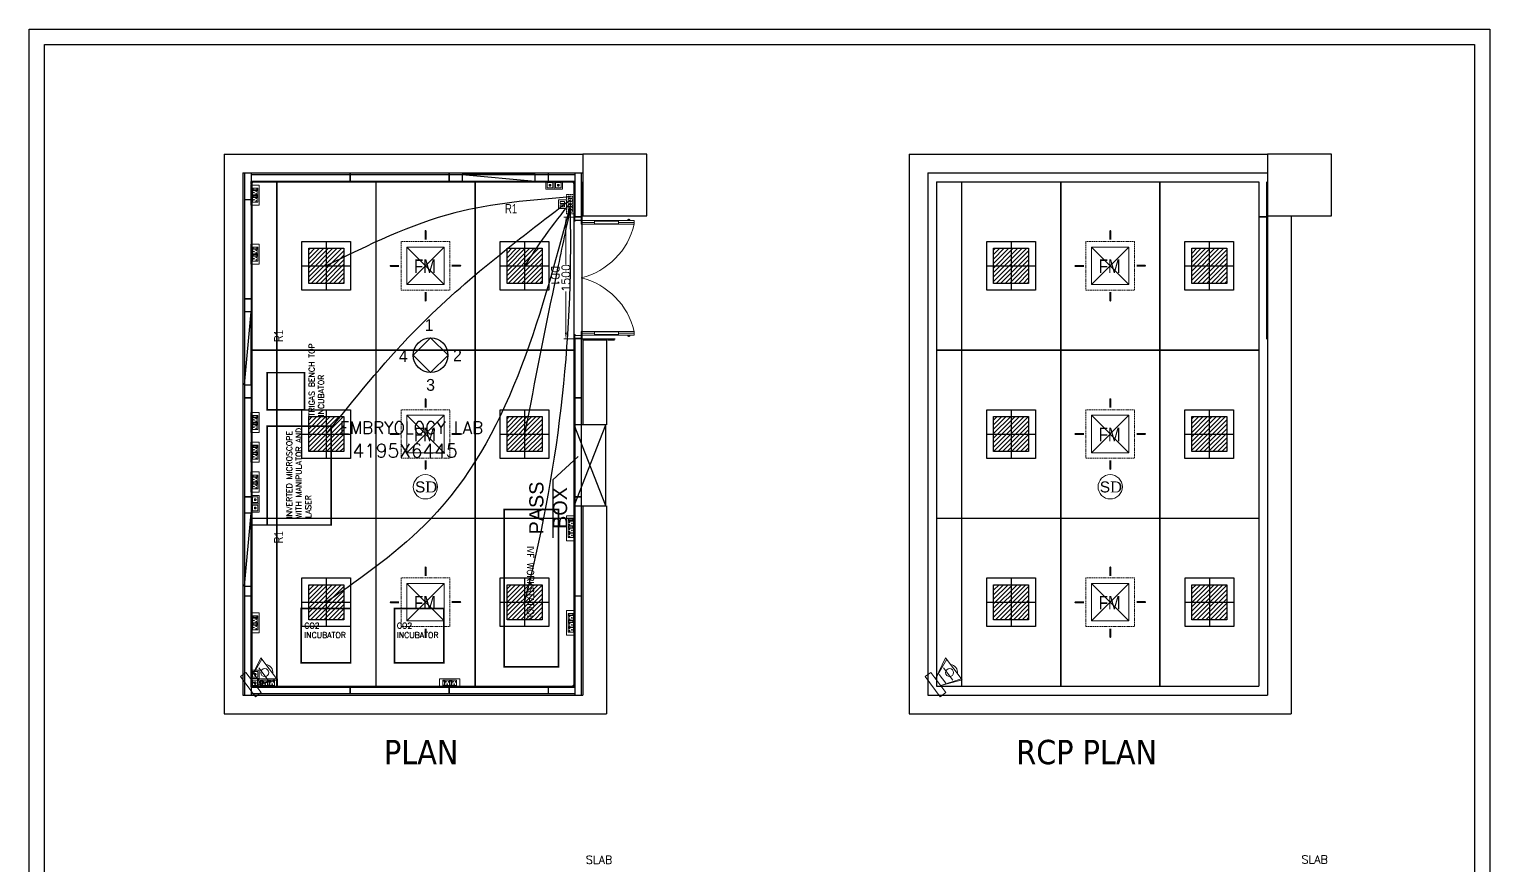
# Model space of a CAD drawing. Header units: millimetres. Extents: x 3552052 to 4144896, y -707811 to -630695.
# Drawn here: x 3963428 to 3981452, y -691429 to -681115 of the extents above; entities that cross this region are included whole.
import ezdxf
from ezdxf.enums import TextEntityAlignment as Align

# ---------------------------------------------------------------- set-up
doc = ezdxf.new("R2010")
doc.units = ezdxf.units.MM
doc.header["$LTSCALE"] = 6
doc.header["$MEASUREMENT"] = 0
doc.linetypes.add('DASHED', pattern=[0.75, 0.5, -0.25])
doc.linetypes.add('HIDDEN', pattern=[0.375, 0.25, -0.125])
doc.layers.get('0').update_dxf_attribs({"linetype": 'CONTINUOUS', "lineweight": 0})
doc.layers.get('Defpoints').update_dxf_attribs({"linetype": 'CONTINUOUS', "lineweight": 0})
for name, color, linetype, lineweight in [('0 Room description', 6, 'CONTINUOUS', 0), ('0 Room Dimensions', 7, 'CONTINUOUS', 0), ('1200 Door', 144, 'CONTINUOUS', 0), ('80 mm Wall', 5, 'CONTINUOUS', 0), ('Ahlada 50mm Ceiling Panels', 191, 'CONTINUOUS', 0), ('Ahlada Coving', 3, 'CONTINUOUS', 0), ('COL', 5, 'CONTINUOUS', 0), ('DIM', 7, 'CONTINUOUS', 0), ('Double Leaf Door', 4, 'CONTINUOUS', 0), ('ELE-2M UPS P.SB', 3, 'CONTINUOUS', 0), ('ELE-6M RAW P.SB', 40, 'HIDDEN', 0), ('ELE-6M UPS P.SB', 3, 'CONTINUOUS', 0), ('ELE-8M 6-16A UPS SOCKET', 223, 'CONTINUOUS', 0), ('ELE-SOCKET NMBERING', 7, 'CONTINUOUS', 9), ('ELE. 2N0S OF 6-16 UPS SOCKETS', 191, 'CONTINUOUS', 0), ('ELE.LAN POINT', 3, 'CONTINUOUS', 0), ('EQP', 6, 'CONTINUOUS', 0), ('FA-BELOW SMOKE DERECTOR', 1, 'CONTINUOUS', 0), ('LV.CC CEMARA', 66, 'CONTINUOUS', 0), ('MEP_HVAC_RA_RAISERS', 3, 'CONTINUOUS', 0), ('MEP_HVAC_SUPPLY_DIFFUSER', 5, 'CONTINUOUS', 0), ('MEP_HVAC_TEXT', 7, 'CONTINUOUS', 0), ('Partition-80WP', 7, 'CONTINUOUS', 0), ('Supply Diffusers', 3, 'CONTINUOUS', 0), ('WALL', 8, 'CONTINUOUS', 0), ('WIN', 151, 'CONTINUOUS', 0)]:
    doc.layers.add(name, color=color, linetype=linetype, lineweight=lineweight)
doc.layers.add('ELE-42W EMERGENCY DOWN LIGHT', color=7, linetype='CONTINUOUS', lineweight=0, true_color=0x608ec6)
doc.layers.add('ELE-LIGHTING WIRING', color=7, linetype='CONTINUOUS', lineweight=0, true_color=0x63d7b6)
doc.styles.add('Annotation', font='tahoma.ttf')
doc.styles.add('ARIAL', font='arial.ttf')
doc.styles.add('ARIEL', font='sanss___.ttf', dxfattribs={"width": 0.75})
doc.styles.add('PDF Times New Roman', font='times.ttf')
doc.styles.add('ROMAN', font='arial.ttf', dxfattribs={"width": 0.8})
doc.styles.add('ROMANS', font='romans.shx')
doc.styles.add('SIMPLEX', font='SIMPLEX')
doc.styles.get("Standard").update_dxf_attribs({"font": 'SIMPLEX'})
doc.dimstyles.new('AEPL1', dxfattribs={"dimtxt": 100, "dimasz": 75, "dimexe": 25, "dimexo": 50, "dimtad": 0, "dimdec": 0, "dimtxsty": 'ROMANS', "dimcen": 2.5, "dimclrd": 7, "dimclre": 7, "dimclrt": 7, "dimadec": 0, "dimazin": 0, "dimtfac": 1, "dimtdec": 0, "dimtmove": 0, "dimatfit": 3, "dimfxl": 1, "dimlwd": 0, "dimlwe": 0, "dimarcsym": 0})
doc.dimstyles.new('TEXT', dxfattribs={"dimscale": 0, "dimtxt": 500, "dimasz": 100, "dimexe": 75, "dimexo": 100, "dimgap": 50, "dimtad": 0, "dimdec": 0, "dimzin": 0, "dimdsep": 46, "dimtxsty": 'ARIAL', "dimblk": 'OBLIQUE', "dimcen": 0.09, "dimdle": 100, "dimclrd": 256, "dimclre": 256, "dimclrt": 6, "dimadec": 0, "dimazin": 0, "dimtfac": 1, "dimtdec": 0, "dimtofl": 0, "dimtmove": 2, "dimatfit": 3, "dimfxl": 1, "dimfrac": 2, "dimtolj": 1, "dimtzin": 0, "dimarcsym": 0})

# ---------------------------------------------------------------- blocks, each defined once
blk = doc.blocks.new('54W EME')
at = {"layer": 'ELE-42W EMERGENCY DOWN LIGHT', "lineweight": 25}
h = blk.add_hatch(dxfattribs=at)
h.set_pattern_fill('ANSI31', color=8, scale=312.5, style=0)
h.paths.add_polyline_path([(-216, -216), (-216, 216), (216, 216), (216, -216)])
for p, q in [((0, 300), (0, -300)), ((-300, 0), (300, 0))]:
    blk.add_line(p, q, dxfattribs=at)
for points in [[(-300, -300), (-300, 300), (300, 300), (300, -300)], [(-216, -216), (-216, 216), (216, 216), (216, -216)]]:
    blk.add_lwpolyline(points, close=True, dxfattribs=at)
blk = doc.blocks.new('XCDFCF')
at = {"layer": 'ELE-6M UPS P.SB', "color": 3, "linetype": 'ByBlock'}
for points in [[(3522349, -692141), (3522589, -692141), (3522589, -692241), (3522349, -692241)], [(3522369, -692169), (3522395, -692169), (3522395, -692221), (3522369, -692221)], [(3522403, -692169), (3522430, -692169), (3522430, -692221), (3522403, -692221)], [(3522438, -692169), (3522465, -692169), (3522465, -692221), (3522438, -692221)], [(3522473, -692169), (3522499, -692169), (3522499, -692221), (3522473, -692221)], [(3522507, -692169), (3522534, -692169), (3522534, -692221), (3522507, -692221)], [(3522542, -692169), (3522569, -692169), (3522569, -692221), (3522542, -692221)]]:
    blk.add_lwpolyline(points, close=True, dxfattribs=at)
blk = doc.blocks.new('DFSF')
at = {"layer": 'ELE-2M UPS P.SB', "color": 3, "ltscale": 10}
for points in [[(3522118, -692141), (3522225, -692141), (3522225, -692241), (3522118, -692241)], [(3522138, -692166), (3522164, -692166), (3522164, -692219), (3522138, -692219)], [(3522178, -692166), (3522204, -692166), (3522204, -692219), (3522178, -692219)]]:
    blk.add_lwpolyline(points, close=True, dxfattribs=at)
blk = doc.blocks.new('6MODULE-UPS')
at = {"layer": 'ELE. 2N0S OF 6-16 UPS SOCKETS', "color": 223, "lineweight": 0}
for p, q in [((-6, 92), (-6, 20)), ((-6, 92), (-6, 20)), ((19, 92), (-6, 92)), ((-6, 92), (19, 92)), ((-6, 20), (19, 20)), ((-4, 84), (-4, 28)), ((17, 84), (-4, 84)), ((-4, 30), (17, 30)), ((-4, 28), (17, 28)), ((17, 28), (17, 84)), ((19, 20), (19, 92)), ((24, 92), (87, 92)), ((24, 20), (24, 92)), ((87, 20), (24, 20)), ((87, 92), (87, 20)), ((91, 92), (91, 20)), ((91, 92), (91, 20)), ((116, 92), (91, 92)), ((91, 92), (116, 92)), ((91, 20), (116, 20)), ((93, 84), (93, 28)), ((114, 84), (93, 84)), ((93, 30), (114, 30)), ((93, 28), (114, 28)), ((114, 28), (114, 84)), ((116, 20), (116, 92)), ((120, 20), (120, 92)), ((120, 92), (184, 92)), ((184, 20), (120, 20)), ((184, 92), (184, 20))]:
    blk.add_line(p, q, dxfattribs=at)
blk.add_lwpolyline([(-48, 0), (226, 0), (226, 112), (-48, 112)], close=True, dxfattribs=at)
for centre, radius, start, end in [((37, 42), 4.24, 5.2689, 272.51), ((41, 39), 3.42, 202.6838, 75.0951), ((55, 74), 4.92, 307.1584, 232.8416), ((55, 69), 3.14, 161.4031, 18.5969), ((70, 39), 3.42, 104.9049, 337.3162), ((73, 42), 4.24, 267.49, 174.7311), ((134, 42), 4.24, 5.2689, 272.51), ((137, 39), 3.42, 202.6838, 75.0951), ((152, 74), 4.92, 307.1584, 232.8416), ((152, 69), 3.14, 161.4031, 18.5969), ((167, 39), 3.42, 104.9049, 337.3162), ((170, 42), 4.24, 267.49, 174.7311)]:
    blk.add_arc(centre, radius, start, end, dxfattribs=at)
blk = doc.blocks.new('Voice')
at = {"layer": 'ELE.LAN POINT', "color": 6}
for points in [[(0, -32), (128, -32), (128, 92), (0, 92)], [(22, -10), (106, -10), (106, 70), (22, 70)], [(77, 21), (70, 21), (70, 12), (58, 12), (58, 21), (51, 21), (51, 39), (77, 39)], [(76, 23), (68, 23), (68, 13), (59, 13), (59, 23), (52, 23), (52, 37), (76, 37)]]:
    blk.add_lwpolyline(points, close=True, dxfattribs=at)
blk = doc.blocks.new('543E')
at = {"layer": 'ELE. 2N0S OF 6-16 UPS SOCKETS', "color": 72, "linetype": 'ByBlock', "lineweight": 0}
for p, q in [((-124, -57), (-124, -91)), ((-26, -57), (-124, -57)), ((-26, -57), (-124, -57)), ((-124, -91), (-26, -91)), ((-124, -96), (-26, -96)), ((-124, -181), (-124, -96)), ((-26, -181), (-124, -181)), ((-124, -187), (-124, -221)), ((-26, -187), (-124, -187)), ((-26, -187), (-124, -187)), ((-124, -221), (-26, -221)), ((-124, -312), (-124, -227)), ((-124, -227), (-26, -227)), ((-113, -60), (-113, -88)), ((-37, -60), (-113, -60)), ((-113, -88), (-37, -88)), ((-113, -190), (-113, -218)), ((-37, -190), (-113, -190)), ((-113, -218), (-37, -218)), ((-110, -60), (-110, -88)), ((-110, -190), (-110, -218)), ((-37, -88), (-37, -60)), ((-37, -218), (-37, -190)), ((-26, -57), (-26, -91)), ((-26, -91), (-26, -57)), ((-26, -96), (-26, -181)), ((-26, -187), (-26, -221)), ((-26, -221), (-26, -187)), ((-26, -227), (-26, -312)), ((-26, -312), (-124, -312)), ((-124, -402), (-124, -317)), ((-124, -317), (-26, -317)), ((-26, -402), (-124, -402)), ((-26, -317), (-26, -402))]:
    blk.add_line(p, q, dxfattribs=at)
blk.add_lwpolyline([(-150, 0), (-150, -459), (0, -459), (0, 0)], close=True, dxfattribs=at)
for centre, radius, start, end in [((-98, -119), 4.6, 112.6838, 345.0951), ((-98, -159), 4.6, 14.9049, 247.3162), ((-98, -249), 4.6, 112.6838, 345.0951), ((-94, -115), 5.7, 275.2689, 182.51), ((-94, -163), 5.7, 177.49, 84.7311), ((-94, -245), 5.7, 275.2689, 182.51), ((-58, -139), 4.22, 71.4031, 288.5969), ((-58, -269), 4.22, 71.4031, 288.5969), ((-51, -139), 6.62, 217.1584, 142.8416), ((-51, -269), 6.62, 217.1584, 142.8416), ((-98, -289), 4.6, 14.9049, 247.3162), ((-98, -340), 4.6, 112.6838, 345.0951), ((-98, -379), 4.6, 14.9049, 247.3162), ((-94, -293), 5.7, 177.49, 84.7311), ((-94, -335), 5.7, 275.2689, 182.51), ((-94, -384), 5.7, 177.49, 84.7311), ((-58, -360), 4.22, 71.4031, 288.5969), ((-51, -360), 6.62, 217.1584, 142.8416)]:
    blk.add_arc(centre, radius, start, end, dxfattribs=at)
blk = doc.blocks.new('_Oblique')
at = {"color": 0, "linetype": 'ByBlock', "lineweight": -2}
blk.add_line((-0.5, -0.5), (0.5, 0.5), dxfattribs=at)
blk = doc.blocks.new('1500x80')
at = {"layer": 'Double Leaf Door'}
for points in [[(99336, -25418), (99341, -25418), (99341, -25121), (99336, -25121)], [(99380, -25121), (99375, -25121), (99375, -25418), (99380, -25418)], [(100704, -25121), (100709, -25121), (100709, -25418), (100704, -25418)], [(100748, -25418), (100743, -25418), (100743, -25121), (100748, -25121)]]:
    blk.add_hatch(color=6, dxfattribs=at).paths.add_polyline_path(points)
at = {"layer": 'Double Leaf Door', "color": 8}
for p, q in [((99322, -24985), (99322, -25003)), ((99336, -24983), (99324, -24983)), ((99324, -25005), (99336, -25005)), ((99336, -25582), (99336, -24928)), ((99336, -24928), (99380, -24928)), ((99336, -24983), (99336, -25005)), ((99358, -25121), (99358, -24928)), ((99380, -24928), (99380, -25582)), ((100748, -24928), (100704, -24928)), ((100704, -24928), (100704, -25582)), ((100726, -25121), (100726, -24928)), ((100748, -25582), (100748, -24928)), ((100748, -24983), (100760, -24983)), ((100748, -24983), (100748, -25005)), ((100760, -25005), (100748, -25005)), ((100762, -24985), (100762, -25003)), ((99292, -25582), (99292, -25662)), ((99332, -25582), (99292, -25582)), ((99294, -25584), (99294, -25660)), ((99330, -25584), (99294, -25584)), ((99330, -25659), (99330, -25584)), ((99332, -25657), (99332, -25582)), ((99380, -25582), (99336, -25582)), ((99358, -25582), (99358, -25418)), ((100704, -25582), (100748, -25582)), ((100726, -25582), (100726, -25418)), ((100752, -25657), (100752, -25582)), ((100752, -25582), (100792, -25582)), ((100754, -25659), (100754, -25584)), ((100754, -25584), (100790, -25584)), ((100790, -25584), (100790, -25660)), ((100792, -25582), (100792, -25662)), ((99292, -25662), (99332, -25662)), ((99294, -25660), (99332, -25660)), ((99342, -25659), (99330, -25659)), ((99344, -25657), (99332, -25657)), ((99332, -25660), (99342, -25660)), ((99332, -25662), (99344, -25662)), ((99342, -25660), (99342, -25659)), ((99344, -25662), (99344, -25657)), ((100740, -25662), (100740, -25657)), ((100740, -25657), (100752, -25657)), ((100752, -25662), (100740, -25662)), ((100742, -25660), (100742, -25659)), ((100742, -25659), (100754, -25659)), ((100752, -25660), (100742, -25660)), ((100790, -25660), (100752, -25660)), ((100792, -25662), (100752, -25662))]:
    blk.add_line(p, q, dxfattribs=at)
at = {"layer": 'Double Leaf Door', "color": 6}
for p, q in [((99380, -25121), (99336, -25121)), ((99336, -25121), (99336, -25418)), ((99341, -25418), (99341, -25121)), ((99375, -25418), (99375, -25121)), ((99380, -25418), (99380, -25121)), ((100704, -25418), (100704, -25121)), ((100704, -25121), (100748, -25121)), ((100709, -25418), (100709, -25121)), ((100743, -25418), (100743, -25121)), ((100748, -25121), (100748, -25418)), ((99336, -25418), (99380, -25418)), ((100748, -25418), (100704, -25418))]:
    blk.add_line(p, q, dxfattribs=at)
at = {"layer": 'Double Leaf Door', "color": 6, "ltscale": 100}
for p, q in [((99375, -25121), (99375, -25418)), ((100709, -25121), (100709, -25418))]:
    blk.add_line(p, q, dxfattribs=at)
at = {"layer": 'Double Leaf Door', "color": 6}
for points in [[(99336, -25121), (99336, -25418), (99341, -25418), (99341, -25121), (99336, -25121)], [(99380, -25121), (99380, -25418), (99375, -25418), (99375, -25121), (99380, -25121)], [(100704, -25121), (100704, -25418), (100709, -25418), (100709, -25121), (100704, -25121)], [(100748, -25121), (100748, -25418), (100743, -25418), (100743, -25121), (100748, -25121)]]:
    blk.add_lwpolyline(points, dxfattribs=at)
at = {"layer": 'Double Leaf Door', "ltscale": 5000}
for points in [[(99336, -25121), (99336, -25418), (99341, -25418), (99341, -25121), (99336, -25121)], [(100748, -25121), (100748, -25418), (100743, -25418), (100743, -25121), (100748, -25121)]]:
    blk.add_lwpolyline(points, dxfattribs=at)
at = {"layer": 'Double Leaf Door', "color": 8}
for centre, radius, start, end in [((99322, -24994), 3.72, 90, 270), ((99324, -24985), 1.98, 90, 180), ((99324, -25003), 1.98, 180, 270), ((99176, -25796), 892, 13.906, 76.7864), ((100908, -25796), 892, 103.2136, 166.094), ((100760, -24985), 1.98, 0, 90), ((100760, -25003), 1.98, 270, 0), ((100762, -24994), 3.72, 270, 90)]:
    blk.add_arc(centre, radius, start, end, dxfattribs=at)
blk = doc.blocks.new('*D466')
at = {"layer": 'Defpoints', "color": 0, "transparency": 16777216}
for p in [(3970051, -683435), (3970200, -683435), (3970200, -684935)]:
    blk.add_point(p, dxfattribs=at)
at = {"layer": 'DIM', "color": 7, "lineweight": 0, "transparency": 16777216}
for p, q in [((3970150, -683435), (3970026, -683435)), ((3970051, -683510), (3970051, -684015)), ((3970051, -684860), (3970051, -684354)), ((3970150, -684935), (3970026, -684935))]:
    blk.add_line(p, q, dxfattribs=at)
at = {"layer": 'DIM', "color": 7, "transparency": 16777216}
for points in [[(3970039, -683510), (3970064, -683510), (3970051, -683435)], [(3970039, -684860), (3970064, -684860), (3970051, -684935)]]:
    blk.add_solid(points, dxfattribs=at)
at = {"layer": 'DIM', "color": 7, "lineweight": -3, "transparency": 16777216, "insert": (3970051, -684185), "char_height": 100, "attachment_point": 5, "rotation": 90, "style": 'ROMANS'}
blk.add_mtext('1500', dxfattribs=at)
blk = doc.blocks.new('A010004 Mezz.F. Layout Plan$0$b & c')
at = {"layer": 'Ahlada Coving', "color": 3}
for p, q in [((-4, 41), (-6, 42)), ((-3, 8), (-4, 8)), ((-4, 8), (-3, 6)), ((5, 15), (-3, 8)), ((-3, 6), (6, 14)), ((9, 11), (0, 3)), ((0, 3), (2, 2)), ((2, 3), (10, 11)), ((2, 2), (2, 3)), ((37, 0), (35, 2))]:
    blk.add_line(p, q, dxfattribs=at)
blk.add_lwpolyline([(-6, 31), (-6, 6), (0, 0), (25, 0), (23, 2), (13, 2), (4, 4), (4, 2), (1, 2), (-4, 6), (-4, 9), (-1, 9), (-4, 19), (-4, 28), (-6, 31)], dxfattribs=at)
for radius, start, end in [(44, 181.9548, 220.5976), (42.5, 184.1661, 265.906), (44, 222.2286, 227.7746), (44, 229.4056, 268.1119)]:
    blk.add_arc((38, 44), radius, start, end, dxfattribs=at)
blk = doc.blocks.new('RA_RAISER')
at = {"layer": 'MEP_HVAC_RA_RAISERS', "lineweight": 25}
blk.add_line((3561966, -606673), (3562866, -606753), dxfattribs=at)
blk.add_lwpolyline([(3562866, -606673), (3561966, -606673), (3561966, -606753), (3562866, -606753)], close=True, dxfattribs=at)
blk.add_lwpolyline([(3562416, -606784, 0, 66.4, 0), (3562416, -606862, 0, 0, 0), (3562416, -606988, 0, 0, 0), (3562516, -606988, 0, 0, 0), (3562241, -607053, 0, 0, 0), (3562393, -607053, 0, 0, 0), (3562393, -607148, 0, 0, 0)], format="xyseb", dxfattribs=at)
at = {"layer": 'MEP_HVAC_RA_RAISERS', "lineweight": 25, "insert": (3562494, -607037), "char_height": 112.5, "width": 174.15, "attachment_point": 1, "style": 'ARIEL'}
blk.add_mtext('R1', dxfattribs=at)
blk = doc.blocks.new('FM3')
at = {"layer": 'Supply Diffusers'}
for p, q in [((235, -235), (-235, 235)), ((-235, -235), (235, 235))]:
    blk.add_line(p, q, dxfattribs=at)
at = {"layer": 'Supply Diffusers', "color": 7}
for points in [[(1, 451, 0, 150, 0), (1, 391, 25, 25, 0), (1, 330, 25, 25, 0)], [(-451, -1, 0, 150, 0), (-391, -1, 25, 25, 0), (-330, -1, 25, 25, 0)], [(451, 1, 0, 150, 0), (390, 1, 25, 25, 0), (330, 1, 25, 25, 0)], [(1, -451, 0, 150, 0), (1, -390, 25, 25, 0), (1, -330, 25, 25, 0)]]:
    blk.add_lwpolyline(points, format="xyseb", dxfattribs=at)
at = {"layer": 'Supply Diffusers', "linetype": 'DASHED', "ltscale": 5}
blk.add_lwpolyline([(-305, -305), (305, -305), (305, 305), (-305, 305)], close=True, dxfattribs=at)
at = {"layer": 'Supply Diffusers'}
blk.add_lwpolyline([(-235, -235), (235, -235), (235, 235), (-235, 235)], close=True, dxfattribs=at)
at = {"layer": 'Supply Diffusers', "style": 'ROMAN', "width": 0.8}
blk.add_text('FM', height=170, dxfattribs=at).set_placement((-144, -90))
blk = doc.blocks.new('SA DIFFUSER 600X600MM')
at = {"layer": 'Supply Diffusers', "color": 1, "xscale": 0.9836065573758823, "yscale": 0.9836065573758823, "zscale": 0.9836065573758823}
blk.add_blockref('FM3', (1302830, -127949, 14385), dxfattribs=at)
blk = doc.blocks.new('CC CEMARA')
at = {"layer": 'LV.CC CEMARA', "linetype": 'ByBlock'}
for p, q in [((94, -242), (19, -67)), ((19, -67), (104, -231)), ((47, -104), (105, -35)), ((240, -67), (65, -12)), ((232, -76), (65, -12)), ((81, -159), (163, -62)), ((94, -242), (240, -67))]:
    blk.add_line(p, q, dxfattribs=at)
blk.add_lwpolyline([(111, 43), (66, 80), (-66, -80), (-22, -117)], close=True, dxfattribs=at)
blk.add_circle((133, -123), 32.9, dxfattribs=at)
blk.add_arc((132, -124), 66.7, 275.3702, 5.5412, dxfattribs=at)
blk = doc.blocks.new('SMOKE DETECTOR')
at = {"layer": 'FA-BELOW SMOKE DERECTOR', "color": 7}
blk.add_circle((931029, -118294), 166, dxfattribs=at)
at = {"layer": 'FA-BELOW SMOKE DERECTOR', "insert": (930887, -118373), "char_height": 150, "attachment_point": 7, "style": 'PDF Times New Roman'}
blk.add_mtext('{\\fArial|b0|i0|c0|p34;S}D', dxfattribs=at)

msp = doc.modelspace()

# ---------------------------------------------------------------- linework, layer by layer
at = {"color": 7, "lineweight": 30}
for points in [[(3981452.1, -681115.5), (3981452.1, -704834), (3963428.3, -704834), (3963428.3, -681115.5)], [(3981265.3, -681302.2), (3981265.3, -704647.2), (3963615.1, -704647.2), (3963615.1, -681302.2)], [(3968381.8, -684924.1), (3968167.4, -685138.6), (3968381.8, -685353), (3968596.3, -685138.6), (3968381.8, -684924.1)]]:
    msp.add_lwpolyline(points, close=True, dxfattribs=at)
at = {"lineweight": -3}
msp.add_circle((3968381.8, -685138.6), 214.4, dxfattribs=at)
at = {"layer": '80 mm Wall', "lineweight": -3, "ltscale": 500}
for p, q in [((3966085.3, -682889.5), (3966085.3, -689334.5)), ((3966165.3, -682889.5), (3966165.3, -689334.5)), ((3966165.3, -682909.5), (3970160.3, -682909.5)), ((3970160.3, -682889.5), (3970160.3, -683434.5)), ((3970240.3, -682889.5), (3970240.3, -683434.5)), ((3966165.3, -682989.5), (3970160.3, -682989.5)), ((3970160.3, -684934.5), (3970160.3, -689334.5)), ((3970240.3, -684934.5), (3970240.3, -689334.5)), ((3966165.3, -689234.5), (3970160.3, -689234.5)), ((3966165.3, -689314.5), (3970160.3, -689314.5))]:
    msp.add_line(p, q, dxfattribs=at)
at = {"layer": '80 mm Wall', "color": 251, "lineweight": -3, "ltscale": 500}
for p, q in [((3970240.3, -683434.5), (3970160.3, -683434.5)), ((3978690.7, -683434.5), (3978610.7, -683434.5)), ((3970240.3, -684934.5), (3970160.3, -684934.5)), ((3970570.3, -684949.5), (3970650.3, -684949.5))]:
    msp.add_line(p, q, dxfattribs=at)
at = {"layer": 'Ahlada 50mm Ceiling Panels', "lineweight": -3}
for p, q in [((3966175.3, -682999.5), (3970150.3, -682999.5)), ((3966175.3, -682999.5), (3966175.3, -689224.5)), ((3966481.3, -682999.5), (3966481.3, -689224.5)), ((3966484.3, -682999.5), (3966484.3, -689224.5)), ((3967704.3, -682999.5), (3967704.3, -689224.5)), ((3967707.3, -682999.5), (3967707.3, -689224.5)), ((3968927.3, -682999.5), (3968927.3, -689224.5)), ((3968930.3, -682999.5), (3968930.3, -689224.5)), ((3970150.3, -682999.5), (3970150.3, -689224.5)), ((3970250.3, -684939.5), (3970250.3, -682999.5)), ((3974625.7, -682999.5), (3978600.7, -682999.5)), ((3974625.7, -682999.5), (3974625.7, -689224.5)), ((3974931.7, -682999.5), (3974931.7, -689224.5)), ((3974934.7, -682999.5), (3974934.7, -689224.5)), ((3976154.7, -682999.5), (3976154.7, -689224.5)), ((3976157.7, -682999.5), (3976157.7, -689224.5)), ((3977377.7, -682999.5), (3977377.7, -689224.5)), ((3977380.7, -682999.5), (3977380.7, -689224.5)), ((3978600.7, -682999.5), (3978600.7, -689224.5)), ((3978700.7, -684939.5), (3978700.7, -682999.5)), ((3966175.3, -685072.5), (3970150.3, -685072.5)), ((3966175.3, -685075.5), (3970150.3, -685075.5)), ((3974625.7, -685072.5), (3978600.7, -685072.5)), ((3974625.7, -685075.5), (3978600.7, -685075.5)), ((3966175.3, -687148.5), (3970150.3, -687148.5)), ((3966175.3, -687151.5), (3970150.3, -687151.5)), ((3974625.7, -687148.5), (3978600.7, -687148.5)), ((3974625.7, -687151.5), (3978600.7, -687151.5)), ((3966175.3, -689224.5), (3970150.3, -689224.5)), ((3974625.7, -689224.5), (3978600.7, -689224.5))]:
    msp.add_line(p, q, dxfattribs=at)
at = {"layer": 'Ahlada 50mm Ceiling Panels', "color": 251, "lineweight": -3}
msp.add_line((3970660.3, -684939.5), (3970250.3, -684939.5), dxfattribs=at)
at = {"layer": 'COL', "color": 7, "lineweight": 30}
for points in [[(3970260.3, -683419.5), (3971050.3, -683419.5), (3971050.3, -682659.5), (3970260.3, -682659.5)], [(3978710.7, -683419.5), (3979500.7, -683419.5), (3979500.7, -682659.5), (3978710.7, -682659.5)]]:
    msp.add_lwpolyline(points, close=True, dxfattribs=at)
at = {"layer": 'ELE-LIGHTING WIRING', "color": 254, "lineweight": -3, "true_color": 0xdebad0}
msp.add_arc((3952592.2, -683759), 17518.6, 345.35567, 1.31056, dxfattribs=at)
for points in [[(3970106.3, -683184.9), (3968681.4, -683381.6), (3967092.9, -684036.6)], [(3967094.3, -686112.6), (3968173.2, -684851.4), (3970106.3, -683219.6)], [(3970106.3, -683254.3), (3969794.2, -683661.3), (3969540.3, -684036.6)], [(3970106.3, -683289), (3968375.9, -687167.2), (3967094.3, -688188)], [(3970106.3, -683323.7), (3969934.8, -684135.1), (3969540.3, -686112.6)]]:
    msp.add_spline(points, degree=3, dxfattribs=at)
at = {"layer": 'EQP', "lineweight": -3, "const_width": 20}
for points in [[(3966365.3, -685814.5), (3966365.3, -685814.5), (3966825.3, -685814.5), (3966825.3, -685354.5), (3966365.3, -685354.5), (3966365.3, -685814.5)], [(3966365.3, -687234.5), (3967155.3, -687234.5), (3967155.3, -686014.5), (3966365.3, -686014.5), (3966365.3, -687234.5)], [(3969960.3, -688984.5), (3969960.3, -687044.5), (3969290.3, -687044.5), (3969290.3, -688984.5), (3969960.3, -688984.5)], [(3967395.3, -688934.5), (3966785.3, -688934.5), (3966785.3, -688264.5), (3967395.3, -688264.5), (3967395.3, -688934.5)], [(3967935.3, -688934.5), (3968545.3, -688934.5), (3968545.3, -688264.5), (3967935.3, -688264.5), (3967935.3, -688934.5)]]:
    msp.add_lwpolyline(points, dxfattribs=at)
at = {"layer": 'MEP_HVAC_TEXT', "lineweight": -3, "const_width": 20}
msp.add_lwpolyline([(3966165.3, -689234.5), (3966165.3, -687234.5), (3966365.3, -687234.5)], dxfattribs=at)
at = {"layer": 'Partition-80WP', "lineweight": -3, "ltscale": 0.5}
for p, q in [((3967385.3, -682899.6, -92016.4), (3967385.3, -682994.9, -92016.4)), ((3967388.3, -682899.6, -92016.4), (3967388.3, -682994.9, -92016.4)), ((3968608.3, -682899.6, -92016.4), (3968608.3, -682994.9, -92016.4)), ((3968611.3, -682899.6, -92016.4), (3968611.3, -682994.9, -92016.4)), ((3969831.3, -682899.6, -92016.4), (3969831.3, -682994.9, -92016.4)), ((3969834.3, -682899.6, -92016.4), (3969834.3, -682994.9, -92016.4)), ((3966174.3, -683219.4, -92016.4), (3966079, -683219.4, -92016.4)), ((3966174.3, -683222.4, -92016.4), (3966079, -683222.4, -92016.4)), ((3966174.3, -684442.4, -92016.4), (3966079, -684442.4, -92016.4)), ((3966174.3, -684445.4, -92016.4), (3966079, -684445.4, -92016.4)), ((3966174.3, -685665.4, -92016.4), (3966079, -685665.4, -92016.4)), ((3966174.3, -685668.4, -92016.4), (3966079, -685668.4, -92016.4)), ((3970249.3, -685665.4, -92016.4), (3970154, -685665.4, -92016.4)), ((3970249.3, -685668.4, -92016.4), (3970154, -685668.4, -92016.4)), ((3966174.3, -686888.4, -92016.4), (3966079, -686888.4, -92016.4)), ((3970249.3, -686888.4, -92016.4), (3970154, -686888.4, -92016.4)), ((3966174.3, -686891.4, -92016.4), (3966079, -686891.4, -92016.4)), ((3970249.3, -686891.4, -92016.4), (3970154, -686891.4, -92016.4)), ((3966174.3, -688111.4, -92016.4), (3966079, -688111.4, -92016.4)), ((3966174.3, -688114.4, -92016.4), (3966079, -688114.4, -92016.4)), ((3970249.3, -688111.4, -92016.4), (3970154, -688111.4, -92016.4)), ((3970249.3, -688114.4, -92016.4), (3970154, -688114.4, -92016.4)), ((3967385.3, -689224.6, -92016.4), (3967385.3, -689319.9, -92016.4)), ((3967388.3, -689224.6, -92016.4), (3967388.3, -689319.9, -92016.4)), ((3968608.3, -689224.6, -92016.4), (3968608.3, -689319.9, -92016.4)), ((3968611.3, -689224.6, -92016.4), (3968611.3, -689319.9, -92016.4)), ((3969831.3, -689224.6, -92016.4), (3969831.3, -689319.9, -92016.4)), ((3969834.3, -689224.6, -92016.4), (3969834.3, -689319.9, -92016.4))]:
    msp.add_line(p, q, dxfattribs=at)
at = {"layer": 'Partition-80WP', "color": 251, "lineweight": -3, "ltscale": 0.5}
for p, q in [((3970249.3, -683431.5), (3970154, -683431.5)), ((3970249.3, -683434.5), (3970154, -683434.5)), ((3978699.7, -683431.5), (3978604.4, -683431.5)), ((3978699.7, -683434.5), (3978604.4, -683434.5)), ((3970249.3, -684934.5), (3970154, -684934.5)), ((3970249.3, -684937.5), (3970154, -684937.5))]:
    msp.add_line(p, q, dxfattribs=at)
at = {"layer": 'WALL', "color": 7, "lineweight": 30}
for p, q in [((3965835.3, -682659.5), (3970260.3, -682659.5)), ((3965835.3, -682659.5), (3965835.3, -689564.5)), ((3971050.3, -682889.5), (3971050.3, -682659.5)), ((3974285.7, -682659.5), (3978710.7, -682659.5)), ((3974285.7, -682659.5), (3974285.7, -689564.5)), ((3979500.7, -682889.5), (3979500.7, -682659.5)), ((3966065.3, -682889.5), (3970260.3, -682889.5)), ((3966065.3, -682889.5), (3966065.3, -689334.5)), ((3974515.7, -682889.5), (3978710.7, -682889.5)), ((3974515.7, -682889.5), (3974515.7, -689334.5)), ((3965835.3, -683409.5), (3965835.3, -689334.5)), ((3966065.3, -683409.5), (3966065.3, -689334.5)), ((3974285.7, -683409.5), (3974285.7, -689334.5)), ((3974515.7, -683409.5), (3974515.7, -689334.5)), ((3978710.7, -683419.5), (3978710.7, -686997)), ((3979000.7, -683419.5), (3979000.7, -686997)), ((3970260.3, -684949.5), (3970260.3, -685997)), ((3970260.3, -684949.5), (3970550.3, -684949.5)), ((3970550.3, -684949.5), (3970550.3, -685997)), ((3970260.3, -686997), (3970260.3, -689334.5)), ((3970550.3, -686997), (3970550.3, -689564.5)), ((3978710.7, -686997), (3978710.7, -689334.5)), ((3979000.7, -686997), (3979000.7, -689564.5)), ((3966065.3, -689334.5), (3970260.3, -689334.5)), ((3974515.7, -689334.5), (3978710.7, -689334.5)), ((3965835.3, -689564.5), (3970550.3, -689564.5)), ((3974285.7, -689564.5), (3979000.7, -689564.5))]:
    msp.add_line(p, q, dxfattribs=at)
at = {"layer": 'WIN', "color": 251, "lineweight": -3}
for p, q in [((3970542.8, -686997), (3970152.8, -685997)), ((3970152.8, -686997), (3970542.8, -685997))]:
    msp.add_line(p, q, dxfattribs=at)
msp.add_lwpolyline([(3970152.8, -686997), (3970542.8, -686997), (3970542.8, -685997), (3970152.8, -685997)], close=True, dxfattribs=at)

# ---------------------------------------------------------------- block references
at = {"layer": 'Ahlada Coving', "lineweight": -3, "ltscale": 500, "yscale": 1.418185559101401, "zscale": 1.418185559101401, "rotation": 180}
for p, xscale in [((3966173.3, -682989.5), -1.418185559101401), ((3970152.3, -682989.5), 1.418185559101401)]:
    msp.add_blockref('A010004 Mezz.F. Layout Plan$0$b & c', p, dxfattribs=dict(at, xscale=xscale))
at = {"layer": 'Ahlada Coving', "lineweight": -3, "ltscale": 500, "yscale": 1.418185559101401, "zscale": 1.418185559101401}
for p, xscale in [((3966173.3, -689234.5), 1.418185559101401), ((3970152.3, -689234.5), -1.418185559101401)]:
    msp.add_blockref('A010004 Mezz.F. Layout Plan$0$b & c', p, dxfattribs=dict(at, xscale=xscale))
at = {"layer": 'Double Leaf Door', "color": 251, "lineweight": -3, "rotation": 270}
msp.add_blockref('1500x80', (3995822.1, -584142.5), dxfattribs=at)
at = {"layer": 'ELE-2M UPS P.SB', "color": 0, "lineweight": -3, "rotation": 270}
msp.add_blockref('DFSF', (4662201.2, 2838896.8), dxfattribs=at)
at = {"layer": 'ELE-42W EMERGENCY DOWN LIGHT', "lineweight": -3}
for p in [(3967094.3, -684036), (3969540.3, -684036), (3975544.7, -684036), (3977990.7, -684036), (3967094.3, -686112), (3969540.3, -686112), (3975544.7, -686112), (3977990.7, -686112), (3967094.3, -688188), (3969541.7, -688188), (3975544.7, -688188), (3977992.2, -688188)]:
    msp.add_blockref('54W EME', p, dxfattribs=at)
at = {"layer": 'ELE-6M RAW P.SB', "color": 0, "lineweight": -3, "rotation": 270}
msp.add_blockref('XCDFCF', (4662301.2, 2839194), dxfattribs=at)
at = {"layer": 'ELE-8M 6-16A UPS SOCKET', "color": 254, "lineweight": -3, "true_color": 0xdebad0, "xscale": 0.6666666666666666, "yscale": 0.6666666666666666, "zscale": 0.6666666666666666}
for p in [(3970160.3, -687122.4), (3970160.3, -688288.4)]:
    msp.add_blockref('543E', p, dxfattribs=at)
at = {"layer": 'ELE. 2N0S OF 6-16 UPS SOCKETS', "lineweight": -3, "xscale": -0.9026075240774036, "yscale": 0.9026075240774036, "zscale": 0.9026075240774036}
for p, rotation in [((3966266, -683082.9), 89.99999999999937), ((3966266, -683810.3), 89.99999999999937), ((3966266, -685888.8, -92016.4), 89.99999999999937), ((3966266, -686256.1, -92016.4), 89.99999999999937), ((3966266, -686623.5, -92016.4), 89.99999999999937), ((3966266, -688362.5), 89.99999999999937), ((3966288.7, -689133.8), 180), ((3968536.3, -689133.8), 180)]:
    msp.add_blockref('6MODULE-UPS', p, dxfattribs=dict(at, rotation=rotation))
at = {"layer": 'ELE.LAN POINT', "color": 7, "lineweight": 30, "xscale": -0.8135966191344682, "yscale": 0.8135966191344682, "zscale": 0.8135966191344682}
for p, rotation in [((3969906.3, -683064.4), 359.9999999999999), ((3970010.3, -683064.4), 359.9999999999999), ((3966240.2, -686869.3, -92016.4), 89.99999999999977), ((3966240.2, -686973.3, -92016.4), 89.99999999999977), ((3966240.2, -689026.5), 89.99999999999977), ((3966240.2, -689130.5), 89.99999999999977)]:
    msp.add_blockref('Voice', p, dxfattribs=dict(at, rotation=rotation))
at = {"layer": 'FA-BELOW SMOKE DERECTOR', "color": 6, "lineweight": -3, "xscale": 0.9035551315104862, "yscale": 0.9035551315104862, "zscale": 0.9035551315104862}
for p in [(3127081.5, -579878.2), (3135531.9, -579878.2)]:
    msp.add_blockref('SMOKE DETECTOR', p, dxfattribs=at)
at = {"layer": 'LV.CC CEMARA', "lineweight": -3, "xscale": -1.500000000000001, "yscale": 1.5, "zscale": 1.5, "rotation": 177.2623958888427}
for p in [(3966127.4, -689230.7), (3974577.8, -689230.7)]:
    msp.add_blockref('CC CEMARA', p, dxfattribs=at)
at = {"layer": 'MEP_HVAC_RA_RAISERS', "lineweight": -3}
msp.add_blockref('RA_RAISER', (406805.5, -76236.8), dxfattribs=at)
at = {"layer": 'MEP_HVAC_RA_RAISERS', "lineweight": -3, "rotation": 90}
for p in [(3359412.6, -4247471.2, -92016.4), (3359412.6, -4249955.2, -92016.4)]:
    msp.add_blockref('RA_RAISER', p, dxfattribs=at)
at = {"layer": 'MEP_HVAC_SUPPLY_DIFFUSER', "lineweight": -3}
for p in [(2665487.8, -556086.7, -14384.8), (2673938.2, -556086.7, -14384.8), (2665487.8, -558162.7, -14384.8), (2673938.2, -558162.7, -14384.8), (2665487.8, -560238.7, -14384.8), (2673938.2, -560238.7, -14384.8)]:
    msp.add_blockref('SA DIFFUSER 600X600MM', p, dxfattribs=at)

# ---------------------------------------------------------------- texts
at = {"lineweight": -3, "ltscale": 0.1, "char_height": 136.805, "width": 184.566, "attachment_point": 5, "rotation": 0.1103}
for s, insert in [('\\pxqc;{\\F.shx.shx;\\H1.0669x;1}', (3968362.5, -684768.1)), ('\\pxqc;{\\F.shx.shx.shx.shx;\\H1.0669x;4}', (3968044.1, -685150)), ('\\pxqc;{\\F.shx.shx.shx;\\H1.0669x;2}', (3968713, -685140.2)), ('\\pxqc;{\\F.shx.shx.shx.shx;\\H1.0669x;3}', (3968381.3, -685506.6))]:
    msp.add_mtext(s, dxfattribs=dict(at, insert=insert))
at = {"lineweight": -3, "char_height": 300, "width": 2697.906, "attachment_point": 3, "style": 'Annotation'}
for s, insert in [('\\pxql;PLAN', (3970504.1, -689886.8)), ('\\pxql;RCP PLAN', (3978307.2, -689886.8))]:
    msp.add_mtext(s, dxfattribs=dict(at, insert=insert))
at = {"layer": '0 Room description', "color": 251, "lineweight": -3, "style": 'SIMPLEX'}
msp.add_text('EMBRYOLOGY LAB', height=150, dxfattribs=at).set_placement((3968144.8, -686033.7, -1610551), align=Align.MIDDLE)
at = {"layer": '0 Room Dimensions', "color": 251, "lineweight": -3, "style": 'SIMPLEX'}
msp.add_text('4195X6445', height=168, dxfattribs=at).set_placement((3967417.8, -686400.3, 241159.2))
at = {"layer": '1200 Door', "color": 251, "lineweight": -3, "style": 'ROMANS'}
msp.add_text('DD1', height=94.18, rotation=270, dxfattribs=at).set_placement((3969874, -684037.7, -35804.4))
at = {"layer": 'DIM', "color": 7, "lineweight": 30, "insert": (3969834, -687025.2, -101230.8), "char_height": 175, "width": 1149.25, "attachment_point": 5, "rotation": 90, "style": 'ARIAL'}
msp.add_mtext('PASS BOX', dxfattribs=at)
at = {"layer": 'ELE-SOCKET NMBERING', "color": 0, "lineweight": -3, "char_height": 100.004, "attachment_point": 1, "style": 'Annotation'}
for insert, width in [((3970298, -691316.6), 2643.602), ((3979128.1, -691313.2), 4893.602)]:
    msp.add_mtext('{\\Fromans|c0;SLAB}', dxfattribs=dict(at, insert=insert, width=width))
at = {"layer": 'MEP_HVAC_TEXT', "lineweight": -3, "attachment_point": 1}
for s, width, insert, char_height, rotation in [('TRIGAS BENCH TOP \\PINCUBATOR', 961.972, (3966879.3, -685893.2), 70, 90), ('INVERTED MICROSCOPE \\PWITH MANIPULATOR AND \\PLASER', 1560.14, (3966602.7, -687151.5), 70, 90), ('IVF WORKSTATION', 1925.35, (3969654, -687494), 80, 270)]:
    msp.add_mtext_dynamic_manual_height_columns(s, width=width, gutter_width=10, heights=[0], dxfattribs=dict(at, insert=insert, char_height=char_height, rotation=rotation))
at = {"layer": 'MEP_HVAC_TEXT', "lineweight": -3, "char_height": 70, "attachment_point": 1}
for insert in [(3966823.2, -688442.3), (3967965.7, -688442.3)]:
    msp.add_mtext_dynamic_manual_height_columns('CO2 INCUBATOR', width=548.705, gutter_width=10, heights=[223.5], dxfattribs=dict(at, insert=insert))

# ---------------------------------------------------------------- dimensions: what is measured, and where the dimension line sits
at = {"layer": 'DIM', "color": 251, "lineweight": -3}
dim = msp.add_linear_dim(base=(3970051.4, -683434.5), p1=(3970200.3, -684934.5), p2=(3970200.3, -683434.5), angle=90, dimstyle='AEPL1', dxfattribs=at)
dim.commit()
dim.dimension.update_dxf_attribs({"geometry": '*D466', "text_midpoint": (3970051.4, -684184.5), "dimtype": 160})

# ---------------------------------------------------------------- leaders
at = {"layer": 'WIN', "color": 251, "lineweight": -3}
msp.add_leader([(3970202.7, -686388.2, -101230.8), (3969891.2, -686676.7, -101230.8), (3969891.2, -687394.5, -101230.8)], dimstyle='TEXT', override={"dimscale": 1, "dimtxt": 200, "dimasz": 50, "dimfxl": 0.18}, dxfattribs=at)

doc.saveas('drawing.dxf')
